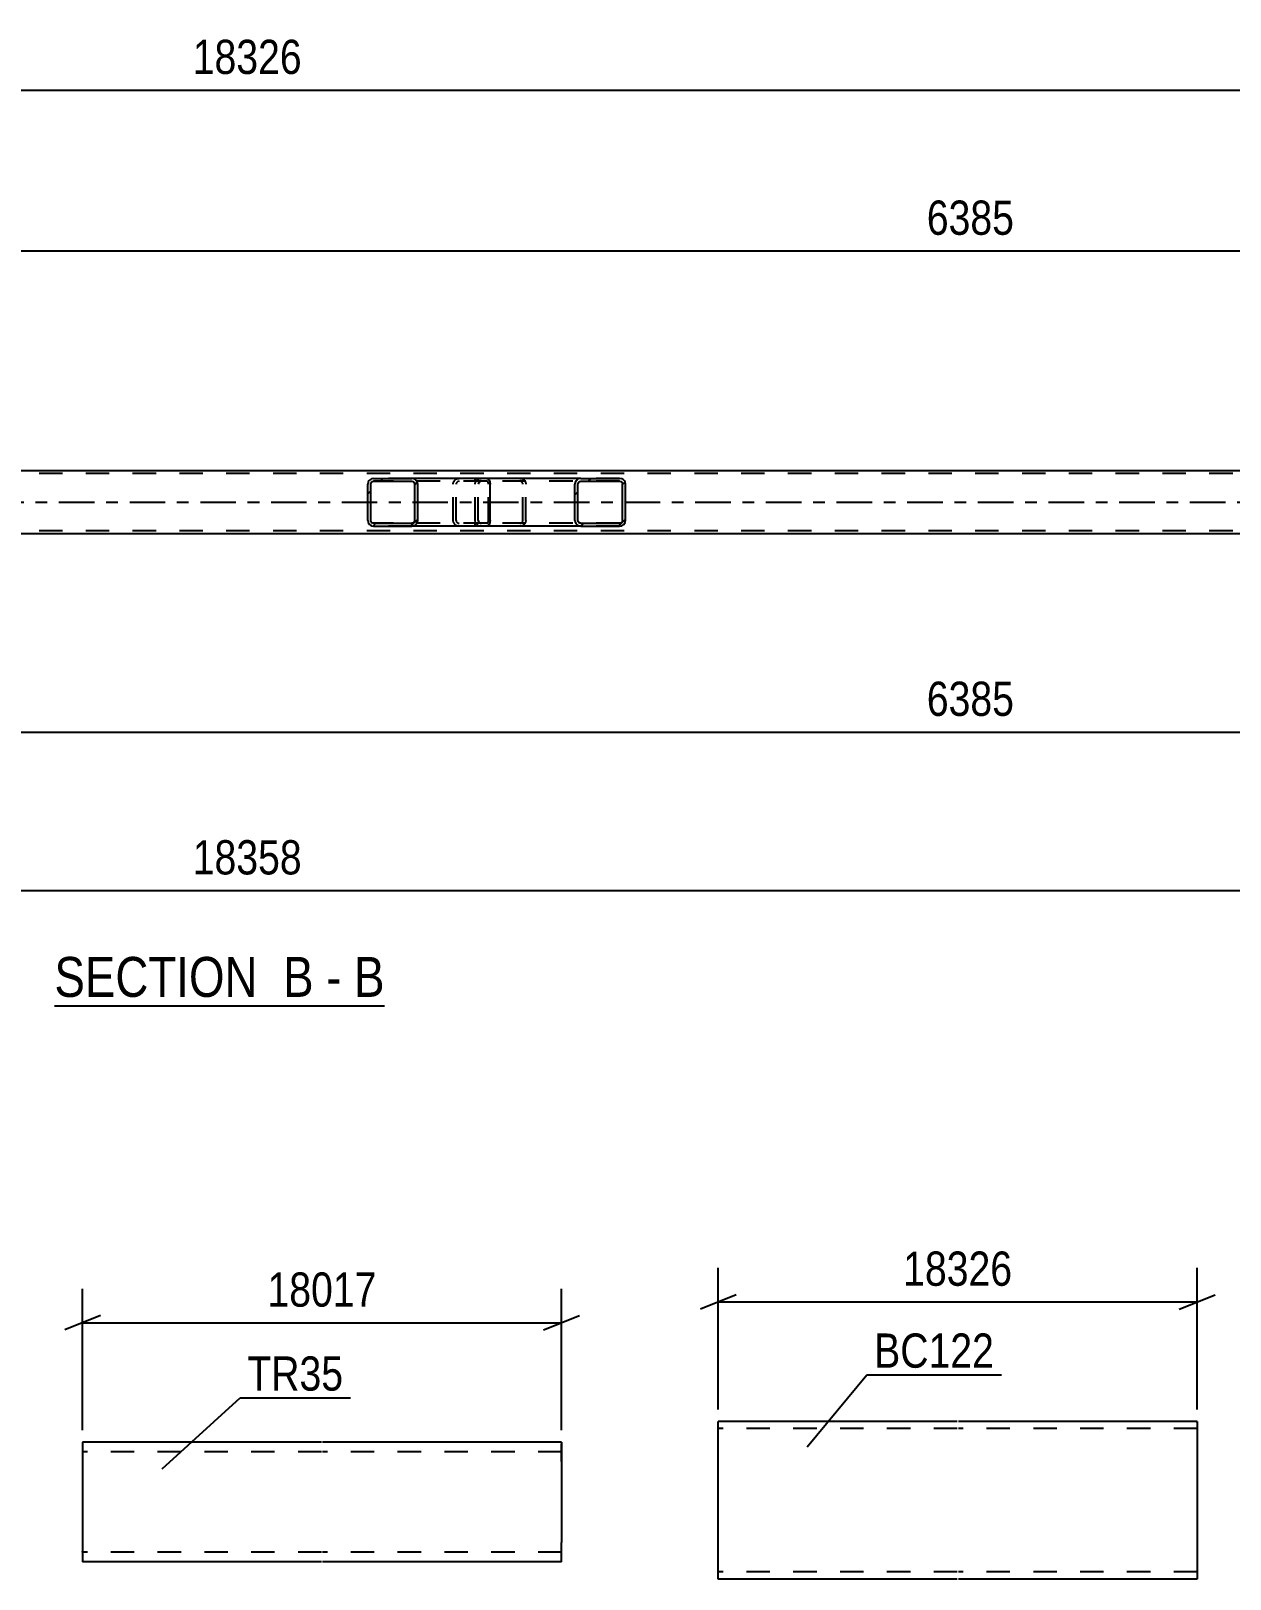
# Model space of a CAD drawing. Header units: millimetres. Extents: x 0 to 841, y 0 to 594.
# Drawn here: x 373.7 to 474.1, y 138.1 to 267.6 of the extents above; entities that cross this region are included whole.
import ezdxf

# ---------------------------------------------------------------- set-up
doc = ezdxf.new("R2010")
doc.units = ezdxf.units.MM
doc.linetypes.add('DXK_LINE_DOT2', pattern=[3.9198, 1.9599, -1.9599])
doc.linetypes.add('DXK_LINE_DOT3', pattern=[5.9187, 2.979, -0.9799, 0.9799, -0.9799])
doc.styles.add('Arial Narrow', font='ARIALN.TTF', dxfattribs={"height": 0.2})

# ---------------------------------------------------------------- blocks, each defined once
blk = doc.blocks.new('Unknown-247343161-12 - 4010')
at = {"color": 6, "linetype": 'Continuous'}
blk.add_line((375.64, 186.05), (403.28, 186.05), dxfattribs=at)
at = {"color": 0, "linetype": 'Continuous'}
for points in [[(393.74, 186.8), (393.74, 190.3), (375.64, 190.3), (375.64, 186.8)], [(397.35, 186.8), (397.35, 190.3), (394.79, 190.3), (394.79, 186.8)], [(399.68, 186.8), (399.68, 190.3), (398.4, 190.3), (398.4, 186.8)], [(403.28, 186.8), (403.28, 190.3), (400.73, 190.3), (400.73, 186.8)]]:
    blk.add_wipeout(points, dxfattribs=at)
at = {"color": 7, "linetype": 'Continuous', "style": 'Arial Narrow'}
for s, p in [('SECTION ', (375.64, 186.8)), ('B', (394.79, 186.8)), ('B', (400.73, 186.8)), ('-', (398.4, 186.8))]:
    blk.add_text(s, height=3.34, dxfattribs=at).set_placement(p)
blk = doc.blocks.new('Part-247343161-26520 - 4010')
at = {"linetype": 'Continuous'}
h = blk.add_hatch(dxfattribs=at)
h.set_pattern_fill('', scale=0.7, style=0, pattern_type=0)
h.set_pattern_definition([(45, (423.4328, 229.9036), (-1.57154, 1.57154), [])])
h.paths.add_polyline_path([(423.47, 229.72), (423.43, 229.9), (423.32, 230.06), (423.16, 230.16), (422.96, 230.2), (419.73, 230.2), (419.53, 230.16), (419.36, 230.06), (419.25, 229.9), (419.21, 229.72), (419.21, 226.68), (419.25, 226.5), (419.36, 226.34), (419.53, 226.24), (419.73, 226.2), (422.96, 226.2), (423.16, 226.24), (423.32, 226.34), (423.43, 226.5), (423.47, 226.68)])
h.paths.add_polyline_path([(423.2, 226.59), (423.14, 226.51), (423.06, 226.46), (422.96, 226.44), (419.73, 226.44), (419.63, 226.46), (419.55, 226.51), (419.49, 226.59), (419.47, 226.68), (419.47, 229.72), (419.49, 229.81), (419.55, 229.89), (419.63, 229.94), (419.73, 229.96), (422.96, 229.96), (423.06, 229.94), (423.14, 229.89), (423.2, 229.81), (423.22, 229.72), (423.22, 226.68)])
at = {"color": 7, "linetype": 'DXK_LINE_DOT2'}
for p, q in [((410.87, 229.72), (410.9, 229.9)), ((410.87, 226.68), (410.87, 229.72)), ((411.14, 229.81), (411.12, 229.72)), ((411.12, 226.68), (411.12, 229.72)), ((411.2, 229.89), (411.14, 229.81)), ((411.18, 230.16), (411.38, 230.2)), ((411.28, 229.94), (411.2, 229.89)), ((411.38, 229.96), (411.28, 229.94)), ((411.86, 230.2), (411.38, 230.2)), ((422.96, 229.96), (411.38, 229.96)), ((414.61, 230.2), (414.81, 230.16)), ((414.71, 229.94), (414.61, 229.96)), ((414.79, 229.89), (414.71, 229.94)), ((414.85, 229.81), (414.79, 229.89)), ((414.87, 229.72), (414.85, 229.81)), ((414.87, 226.68), (414.87, 229.72)), ((415.08, 229.9), (415.12, 229.72)), ((415.12, 226.68), (415.12, 229.72)), ((422.96, 230.2), (419.73, 230.2)), ((410.9, 226.5), (410.87, 226.68)), ((411.12, 226.68), (411.14, 226.59)), ((411.14, 226.59), (411.2, 226.51)), ((411.38, 226.2), (411.18, 226.24)), ((411.2, 226.51), (411.28, 226.46)), ((411.28, 226.46), (411.38, 226.44)), ((422.96, 226.44), (411.38, 226.44)), ((411.86, 226.2), (411.38, 226.2)), ((414.61, 226.44), (414.71, 226.46)), ((414.81, 226.24), (414.61, 226.2)), ((414.71, 226.46), (414.79, 226.51)), ((414.79, 226.51), (414.85, 226.59)), ((414.85, 226.59), (414.87, 226.68)), ((415.12, 226.68), (415.08, 226.5)), ((422.96, 226.2), (419.73, 226.2))]:
    blk.add_line(p, q, dxfattribs=at)
at = {"color": 2, "linetype": 'Continuous'}
for p, q in [((419.73, 230.2), (411.86, 230.2)), ((419.25, 229.9), (419.21, 229.72)), ((419.21, 226.68), (419.21, 229.72)), ((419.47, 229.72), (419.49, 229.81)), ((419.47, 226.68), (419.47, 229.72)), ((419.49, 229.81), (419.55, 229.89)), ((419.73, 230.2), (419.53, 230.16)), ((419.55, 229.89), (419.63, 229.94)), ((419.63, 229.94), (419.73, 229.96)), ((419.73, 230.2), (422.96, 230.2)), ((419.73, 229.96), (422.96, 229.96)), ((423.16, 230.16), (422.96, 230.2)), ((422.96, 229.96), (423.06, 229.94)), ((423.06, 229.94), (423.14, 229.89)), ((423.14, 229.89), (423.2, 229.81)), ((423.2, 229.81), (423.22, 229.72)), ((423.22, 226.68), (423.22, 229.72)), ((423.47, 229.72), (423.43, 229.9)), ((423.47, 226.68), (423.47, 229.72)), ((419.73, 226.2), (411.86, 226.2)), ((419.21, 226.68), (419.25, 226.5)), ((419.49, 226.59), (419.47, 226.68)), ((419.55, 226.51), (419.49, 226.59)), ((419.53, 226.24), (419.73, 226.2)), ((419.63, 226.46), (419.55, 226.51)), ((419.73, 226.44), (419.63, 226.46)), ((419.73, 226.44), (422.96, 226.44)), ((419.73, 226.2), (422.96, 226.2)), ((423.06, 226.46), (422.96, 226.44)), ((422.96, 226.2), (423.16, 226.24)), ((423.14, 226.51), (423.06, 226.46)), ((423.2, 226.59), (423.14, 226.51)), ((423.22, 226.68), (423.2, 226.59)), ((423.43, 226.5), (423.47, 226.68))]:
    blk.add_line(p, q, dxfattribs=at)
at = {"color": 7, "linetype": 'DXK_LINE_DOT2'}
for centre, start, end in [((411.36, 229.7), 110.7583, 155.68), ((414.63, 229.7), 24.32, 69.2417), ((411.36, 226.7), 204.32, 249.2417), ((414.63, 226.7), 290.7583, 335.68)]:
    blk.add_arc(centre, 0.496, start, end, dxfattribs=at)
at = {"color": 2, "linetype": 'Continuous'}
for centre, start, end in [((419.71, 229.7), 110.7583, 155.68), ((422.98, 229.7), 24.32, 69.2417), ((419.71, 226.7), 204.32, 249.2417), ((422.98, 226.7), 290.7583, 335.68)]:
    blk.add_arc(centre, 0.496, start, end, dxfattribs=at)
blk = doc.blocks.new('Part-247343161-26527 - 4010')
at = {"linetype": 'Continuous'}
h = blk.add_hatch(dxfattribs=at)
h.set_pattern_fill('', scale=0.7, style=0, pattern_type=0)
h.set_pattern_definition([(45, (406.022, 229.9036), (-1.57154, 1.57154), [])])
h.paths.add_polyline_path([(406.06, 229.72), (406.02, 229.9), (405.91, 230.06), (405.75, 230.16), (405.56, 230.2), (402.37, 230.2), (402.18, 230.16), (402.02, 230.06), (401.91, 229.9), (401.87, 229.72), (401.87, 226.68), (401.91, 226.5), (402.02, 226.34), (402.18, 226.24), (402.37, 226.2), (405.56, 226.2), (405.75, 226.24), (405.91, 226.34), (406.02, 226.5), (406.06, 226.68)])
h.paths.add_polyline_path([(405.79, 226.59), (405.74, 226.51), (405.65, 226.46), (405.56, 226.44), (402.37, 226.44), (402.28, 226.46), (402.2, 226.51), (402.14, 226.59), (402.12, 226.68), (402.12, 229.72), (402.14, 229.81), (402.2, 229.89), (402.28, 229.94), (402.37, 229.96), (405.56, 229.96), (405.65, 229.94), (405.74, 229.89), (405.79, 229.81), (405.81, 229.72), (405.81, 226.68)])
at = {"color": 2, "linetype": 'Continuous'}
for p, q in [((401.91, 229.9), (401.87, 229.72)), ((401.87, 226.68), (401.87, 229.72)), ((402.12, 229.72), (402.14, 229.81)), ((402.12, 226.68), (402.12, 229.72)), ((402.14, 229.81), (402.2, 229.89)), ((402.37, 230.2), (402.18, 230.16)), ((402.2, 229.89), (402.28, 229.94)), ((402.28, 229.94), (402.37, 229.96)), ((402.37, 230.2), (405.56, 230.2)), ((402.37, 229.96), (405.56, 229.96)), ((411.86, 230.2), (405.56, 230.2)), ((405.75, 230.16), (405.56, 230.2)), ((405.56, 229.96), (405.65, 229.94)), ((405.65, 229.94), (405.74, 229.89)), ((405.74, 229.89), (405.79, 229.81)), ((405.79, 229.81), (405.81, 229.72)), ((405.81, 226.68), (405.81, 229.72)), ((406.06, 229.72), (406.02, 229.9)), ((406.06, 226.68), (406.06, 229.72)), ((411.86, 230.2), (411.96, 230.16)), ((411.96, 230.16), (412.05, 230.06)), ((412.05, 230.06), (412.11, 229.9)), ((412.11, 229.9), (412.13, 229.72)), ((412.13, 226.68), (412.13, 229.72)), ((401.87, 226.68), (401.91, 226.5)), ((402.14, 226.59), (402.12, 226.68)), ((402.2, 226.51), (402.14, 226.59)), ((402.18, 226.24), (402.37, 226.2)), ((402.28, 226.46), (402.2, 226.51)), ((402.37, 226.44), (402.28, 226.46)), ((402.37, 226.44), (405.56, 226.44)), ((402.37, 226.2), (405.56, 226.2)), ((405.65, 226.46), (405.56, 226.44)), ((405.56, 226.2), (405.75, 226.24)), ((411.86, 226.2), (405.56, 226.2)), ((405.74, 226.51), (405.65, 226.46)), ((405.79, 226.59), (405.74, 226.51)), ((405.81, 226.68), (405.79, 226.59)), ((406.02, 226.5), (406.06, 226.68)), ((411.96, 226.24), (411.86, 226.2)), ((412.05, 226.34), (411.96, 226.24)), ((412.11, 226.5), (412.05, 226.34)), ((412.13, 226.68), (412.11, 226.5))]:
    blk.add_line(p, q, dxfattribs=at)
at = {"color": 7, "linetype": 'DXK_LINE_DOT2'}
for p, q in [((405.56, 230.2), (402.37, 230.2)), ((411.86, 229.96), (402.37, 229.96)), ((409.02, 229.72), (409.06, 229.9)), ((409.02, 226.68), (409.02, 229.72)), ((409.29, 229.81), (409.27, 229.72)), ((409.27, 226.68), (409.27, 229.72)), ((409.35, 229.89), (409.29, 229.81)), ((409.33, 230.16), (409.52, 230.2)), ((409.43, 229.94), (409.35, 229.89)), ((409.52, 229.96), (409.43, 229.94)), ((410.87, 229.96), (410.87, 230.2)), ((411.91, 229.94), (411.86, 229.96)), ((411.95, 229.89), (411.91, 229.94)), ((411.98, 229.81), (411.95, 229.89)), ((411.99, 229.72), (411.98, 229.81)), ((411.99, 226.68), (411.99, 229.72)), ((411.86, 226.44), (402.37, 226.44)), ((405.56, 226.2), (402.37, 226.2)), ((409.06, 226.5), (409.02, 226.68)), ((409.27, 226.68), (409.29, 226.59)), ((409.29, 226.59), (409.35, 226.51)), ((409.52, 226.2), (409.33, 226.24)), ((409.35, 226.51), (409.37, 226.5)), ((409.37, 226.5), (409.43, 226.46)), ((409.43, 226.46), (409.52, 226.44)), ((410.87, 226.2), (410.87, 226.44)), ((411.86, 226.44), (411.91, 226.46)), ((411.91, 226.46), (411.95, 226.51)), ((411.95, 226.51), (411.98, 226.59)), ((411.98, 226.59), (411.99, 226.68))]:
    blk.add_line(p, q, dxfattribs=at)
at = {"color": 2, "linetype": 'Continuous'}
for centre, start, end in [((402.36, 229.7), 111.1941, 156.1506), ((405.57, 229.7), 23.8494, 68.8059), ((402.36, 226.7), 203.8494, 248.8059), ((405.57, 226.7), 291.1941, 336.1506)]:
    blk.add_arc(centre, 0.492, start, end, dxfattribs=at)
at = {"color": 7, "linetype": 'DXK_LINE_DOT2'}
for centre, start, end in [((409.51, 229.7), 111.1941, 156.1506), ((409.51, 226.7), 203.8494, 248.8059)]:
    blk.add_arc(centre, 0.492, start, end, dxfattribs=at)
blk = doc.blocks.new('Part-247343161-26634 - 4010')
at = {"color": 2, "linetype": 'Continuous'}
for p, q in [((579.25, 230.84), (329.84, 230.84)), ((579.25, 225.56), (62.33, 225.56))]:
    blk.add_line(p, q, dxfattribs=at)
at = {"color": 7, "linetype": 'DXK_LINE_DOT2'}
for p, q in [((721.25, 230.6), (62.33, 230.6)), ((721.25, 225.8), (62.33, 225.8))]:
    blk.add_line(p, q, dxfattribs=at)
at = {"color": 7, "linetype": 'DXK_LINE_DOT3'}
blk.add_line((62.33, 228.2), (721.25, 228.2), dxfattribs=at)
blk = doc.blocks.new('Part-247343161-45774 - 45773')
at = {"color": 2, "linetype": 'Continuous'}
for p, q in [((451.23, 151.27), (431.23, 151.27)), ((431.23, 138.16), (431.23, 151.27)), ((471.33, 151.27), (451.33, 151.27)), ((471.33, 151.27), (471.33, 138.07)), ((431.23, 138.07), (431.23, 138.16)), ((451.23, 138.07), (431.23, 138.07)), ((471.33, 138.07), (451.33, 138.07))]:
    blk.add_line(p, q, dxfattribs=at)
at = {"color": 7, "linetype": 'DXK_LINE_DOT2'}
for p, q in [((451.23, 150.67), (431.23, 150.67)), ((471.33, 150.67), (451.33, 150.67)), ((471.33, 151.18), (471.33, 151.27)), ((431.23, 138.67), (431.23, 138.72)), ((451.23, 138.67), (431.23, 138.67)), ((471.33, 138.67), (451.33, 138.67)), ((471.33, 138.67), (471.33, 138.72))]:
    blk.add_line(p, q, dxfattribs=at)
blk = doc.blocks.new('Part-247343161-45783 - 45782')
at = {"color": 2, "linetype": 'Continuous'}
for p, q in [((398, 149.52), (378, 149.52)), ((378, 149.52), (378, 139.52)), ((418.1, 149.52), (398.1, 149.52)), ((418.1, 149.52), (418.1, 147.92)), ((418.1, 147.92), (418.1, 141.12)), ((418.1, 139.52), (418.1, 141.12)), ((398, 139.52), (378, 139.52)), ((418.1, 139.52), (398.1, 139.52))]:
    blk.add_line(p, q, dxfattribs=at)
at = {"color": 7, "linetype": 'DXK_LINE_DOT2'}
for p, q in [((418.1, 147.92), (418.1, 149.4)), ((398, 148.72), (378, 148.72)), ((418.1, 148.72), (398.1, 148.72)), ((378, 140.32), (378, 140.38)), ((398, 140.32), (378, 140.32)), ((418.1, 140.32), (398.1, 140.32)), ((418.1, 140.38), (418.1, 140.81)), ((418.1, 140.32), (418.1, 140.38))]:
    blk.add_line(p, q, dxfattribs=at)
blk = doc.blocks.new('StraightDimension-247343161-47067 - 4010')
at = {"color": 7, "linetype": 'Continuous'}
blk.add_line((324.64, 208.97), (580.05, 208.97), dxfattribs=at)
at = {"color": 0}
blk.add_wipeout([(456.6, 209.72), (456.6, 213.92), (448.09, 213.92), (448.09, 209.72)], dxfattribs=at)
at = {"color": 3, "style": 'Arial Narrow'}
blk.add_text('6385', height=2.863, dxfattribs=at).set_placement((448.69, 210.32))
blk = doc.blocks.new('StraightDimension-247343161-47044 - 4010')
at = {"color": 7, "linetype": 'Continuous'}
blk.add_line((324.64, 249.24), (580.05, 249.24), dxfattribs=at)
at = {"color": 0}
blk.add_wipeout([(456.6, 249.99), (456.6, 254.19), (448.09, 254.19), (448.09, 249.99)], dxfattribs=at)
at = {"color": 3, "style": 'Arial Narrow'}
blk.add_text('6385', height=2.863, dxfattribs=at).set_placement((448.69, 250.59))
blk = doc.blocks.new('StraightDimension-247343161-47090 - 4010')
at = {"color": 7, "linetype": 'Continuous'}
blk.add_line((53.71, 262.7), (729.87, 262.7), dxfattribs=at)
at = {"color": 0}
blk.add_wipeout([(396.96, 263.45), (396.96, 267.65), (386.62, 267.65), (386.62, 263.45)], dxfattribs=at)
at = {"color": 3, "style": 'Arial Narrow'}
blk.add_text('18326', height=2.863, dxfattribs=at).set_placement((387.22, 264.05))
blk = doc.blocks.new('StraightDimension-247343161-47120 - 4010')
at = {"color": 7, "linetype": 'Continuous'}
blk.add_line((53.07, 195.7), (730.51, 195.7), dxfattribs=at)
at = {"color": 0}
blk.add_wipeout([(396.96, 196.45), (396.96, 200.65), (386.62, 200.65), (386.62, 196.45)], dxfattribs=at)
at = {"color": 3, "style": 'Arial Narrow'}
blk.add_text('18358', height=2.863, dxfattribs=at).set_placement((387.22, 197.05))
blk = doc.blocks.new('StraightDimension-247343161-46025 - 45773')
at = {"color": 7, "linetype": 'Continuous'}
for p, q in [((431.23, 152.27), (431.23, 164.12)), ((471.33, 152.27), (471.33, 164.12)), ((432.73, 161.87), (429.73, 160.67)), ((431.23, 161.27), (471.33, 161.27)), ((469.83, 160.67), (472.83, 161.87))]:
    blk.add_line(p, q, dxfattribs=at)
at = {"color": 0}
blk.add_wipeout([(456.45, 162.02), (456.45, 166.22), (446.11, 166.22), (446.11, 162.02)], dxfattribs=at)
at = {"color": 3, "style": 'Arial Narrow'}
blk.add_text('18326', height=2.863, dxfattribs=at).set_placement((446.71, 162.62))
blk = doc.blocks.new('StraightDimension-247343161-46029 - 45782')
at = {"color": 7, "linetype": 'Continuous'}
for p, q in [((378, 150.52), (378, 162.37)), ((418.1, 150.52), (418.1, 162.37)), ((379.5, 160.12), (376.5, 158.92)), ((378, 159.52), (418.1, 159.52)), ((416.6, 158.92), (419.6, 160.12))]:
    blk.add_line(p, q, dxfattribs=at)
at = {"color": 0}
blk.add_wipeout([(403.22, 160.27), (403.22, 164.47), (392.88, 164.47), (392.88, 160.27)], dxfattribs=at)
at = {"color": 3, "style": 'Arial Narrow'}
blk.add_text('18017', height=2.863, dxfattribs=at).set_placement((393.48, 160.87))
blk = doc.blocks.new('Mark-247343161-50537 - 45773')
at = {"color": 0}
blk.add_wipeout([(454.33, 155.76), (454.33, 158.76), (444.28, 158.76), (444.28, 155.76)], dxfattribs=at)
blk.add_wipeout([(454.33, 155.76), (454.33, 158.76), (444.28, 158.76), (444.28, 155.76)], dxfattribs=at)
at = {"color": 30, "linetype": 'Continuous'}
for p, q in [((438.67, 149.14), (443.68, 155.16)), ((443.68, 155.16), (454.93, 155.16))]:
    blk.add_line(p, q, dxfattribs=at)
at = {"color": 3, "style": 'Arial Narrow'}
blk.add_text('BC122', height=2.863, dxfattribs=at).set_placement((444.28, 155.76))
blk = doc.blocks.new('Mark-247343161-46067 - 45782')
at = {"color": 0}
blk.add_wipeout([(399.83, 153.84), (399.83, 156.84), (391.79, 156.84), (391.79, 153.84)], dxfattribs=at)
blk.add_wipeout([(399.83, 153.84), (399.83, 156.84), (391.79, 156.84), (391.79, 153.84)], dxfattribs=at)
at = {"color": 30, "linetype": 'Continuous'}
for p, q in [((384.67, 147.3), (391.19, 153.24)), ((391.19, 153.24), (400.43, 153.24))]:
    blk.add_line(p, q, dxfattribs=at)
at = {"color": 3, "style": 'Arial Narrow'}
blk.add_text('TR35', height=2.863, dxfattribs=at).set_placement((391.79, 153.84))

msp = doc.modelspace()

# ---------------------------------------------------------------- block references
for name in ['StraightDimension-247343161-47044 - 4010', 'Part-247343161-26634 - 4010', 'Part-247343161-26527 - 4010', 'Part-247343161-26520 - 4010', 'StraightDimension-247343161-47067 - 4010', 'Unknown-247343161-12 - 4010', 'StraightDimension-247343161-46025 - 45773', 'StraightDimension-247343161-46029 - 45782', 'Part-247343161-45774 - 45773', 'Part-247343161-45783 - 45782']:
    msp.add_blockref(name, (0, 0))

# ---------------------------------------------------------------- next in the draw order: block references
for name in ['StraightDimension-247343161-47090 - 4010', 'StraightDimension-247343161-47120 - 4010', 'Mark-247343161-50537 - 45773', 'Mark-247343161-46067 - 45782']:
    msp.add_blockref(name, (0, 0))

doc.saveas('drawing.dxf')
